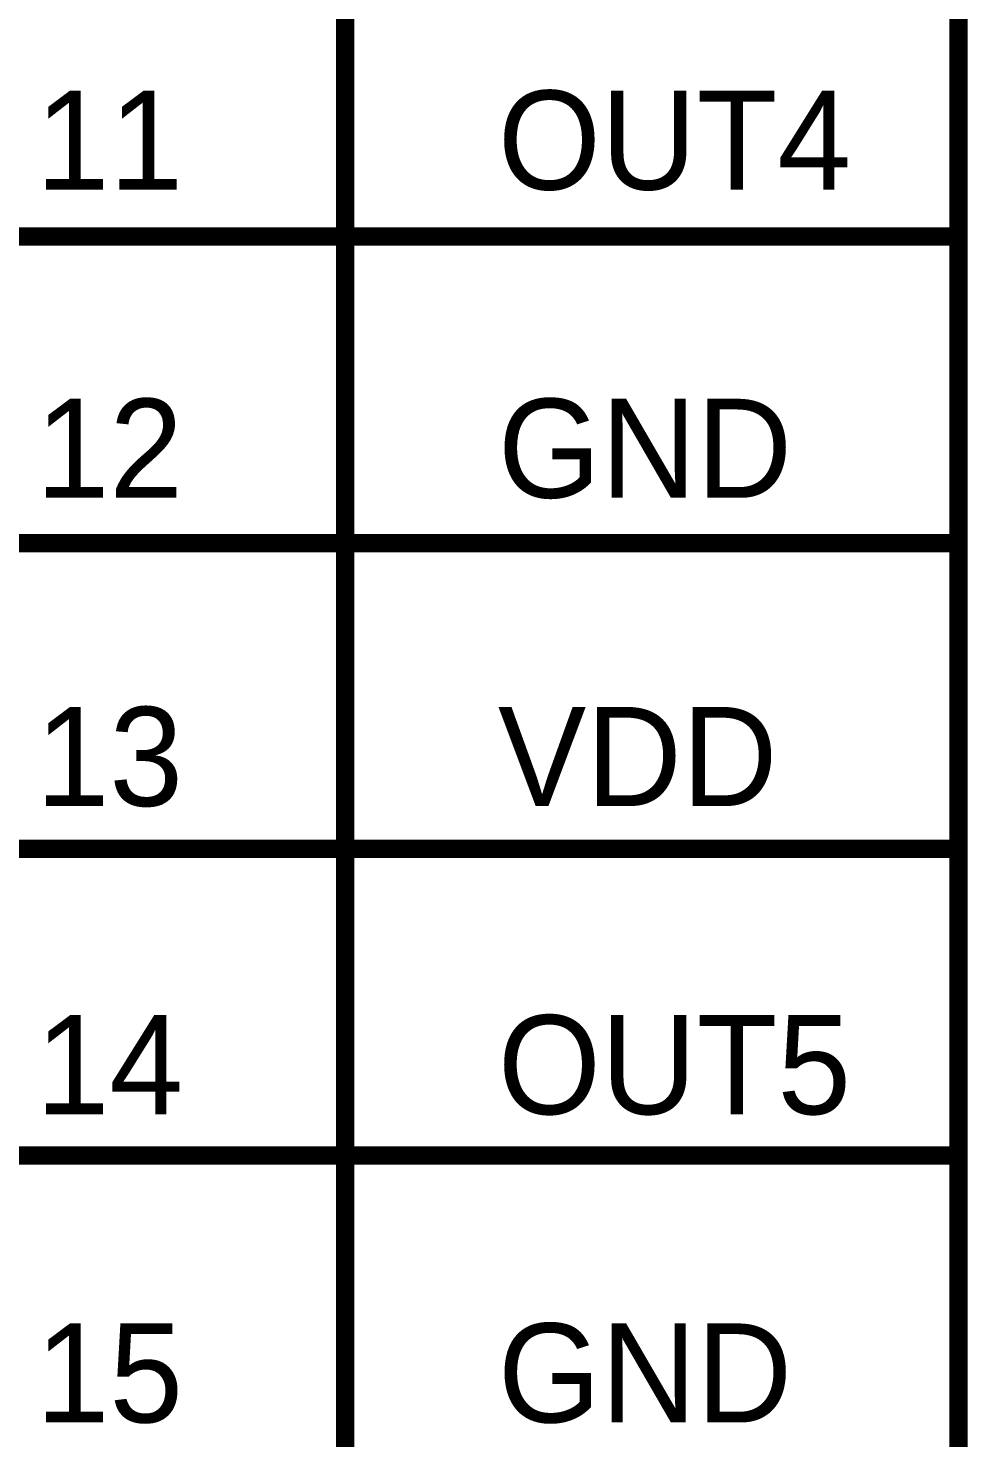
# Model space of a CAD drawing. Header units: millimetres. Extents: x 0 to 841, y 0 to 594.
# Drawn here: x 519.82 to 535.16, y 160.38 to 183.39 of the extents above; entities that cross this region are included whole.
import ezdxf

# ---------------------------------------------------------------- set-up
doc = ezdxf.new("R2010")
doc.units = ezdxf.units.MM
doc.layers.add('Sheet', color=255, linetype='Continuous')

msp = doc.modelspace()

# ---------------------------------------------------------------- linework, layer by layer
at = {"layer": 'Sheet', "const_width": 0.3}
msp.add_lwpolyline([(515.002, 239.999), (535.012, 239.999), (535.012, 114.991), (515.002, 114.991), (515.002, 239.999)], close=True, dxfattribs=at)
for points in [[(524.996, 239.999), (524.996, 114.991)], [(515.002, 179.988), (535.012, 179.988)], [(515.002, 174.979), (535.012, 174.979)], [(515.002, 169.993), (535.012, 169.993)], [(515.002, 164.985), (535.012, 164.985)]]:
    msp.add_lwpolyline(points, dxfattribs=at)

# ---------------------------------------------------------------- texts
at = {"layer": 'Sheet'}
for s, p in [('11', (519.943, 180.751)), ('OUT4', (527.489, 180.751)), ('12', (519.943, 175.721)), ('GND', (527.489, 175.721)), ('13', (519.943, 170.69)), ('VDD', (527.489, 170.69)), ('OUT5', (527.489, 165.659)), ('14', (519.943, 165.659)), ('15', (519.943, 160.628)), ('GND', (527.489, 160.628))]:
    msp.add_text(s, height=1.6171, dxfattribs=at).set_placement(p)

doc.saveas('drawing.dxf')
